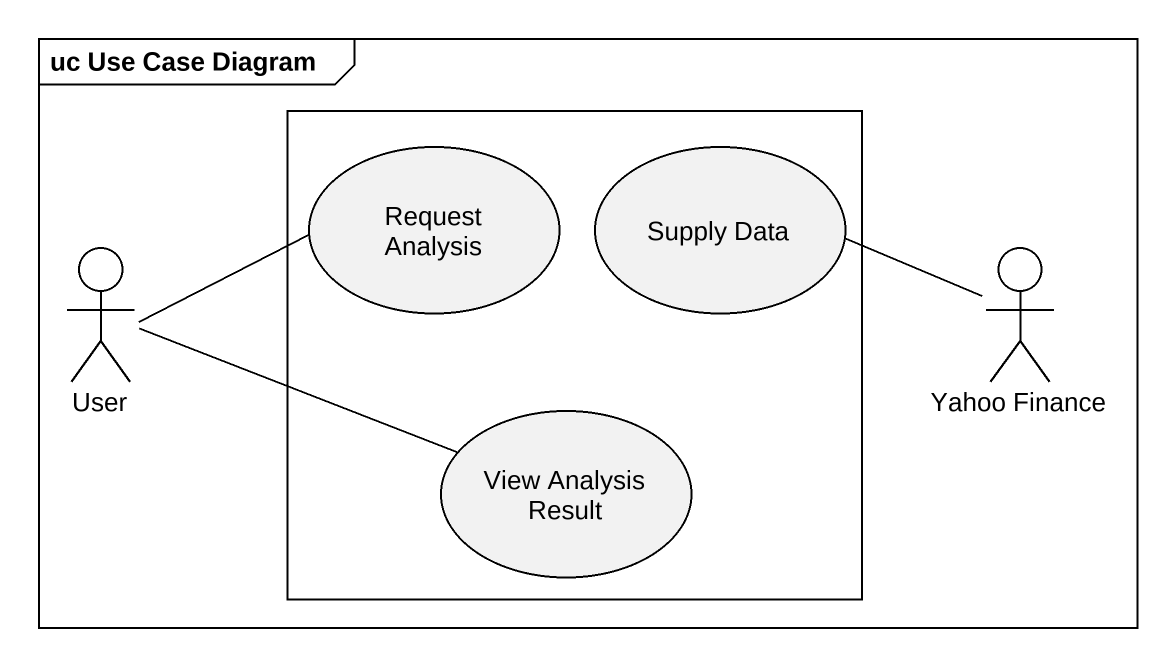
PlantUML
@startuml
mainframe uc Use Case Diagram
rectangle " " as rectangle1 {
  usecase "Request Analysis" as Request_Analysis
  usecase "Supply Data" as Supply_Data
  usecase "View Analysis Result" as View_Analysis_Result
}
actor User
actor "Yahoo Finance" as Yahoo_Finance
Supply_Data -right- Yahoo_Finance
User -right- Request_Analysis
User -right- View_Analysis_Result
@enduml
